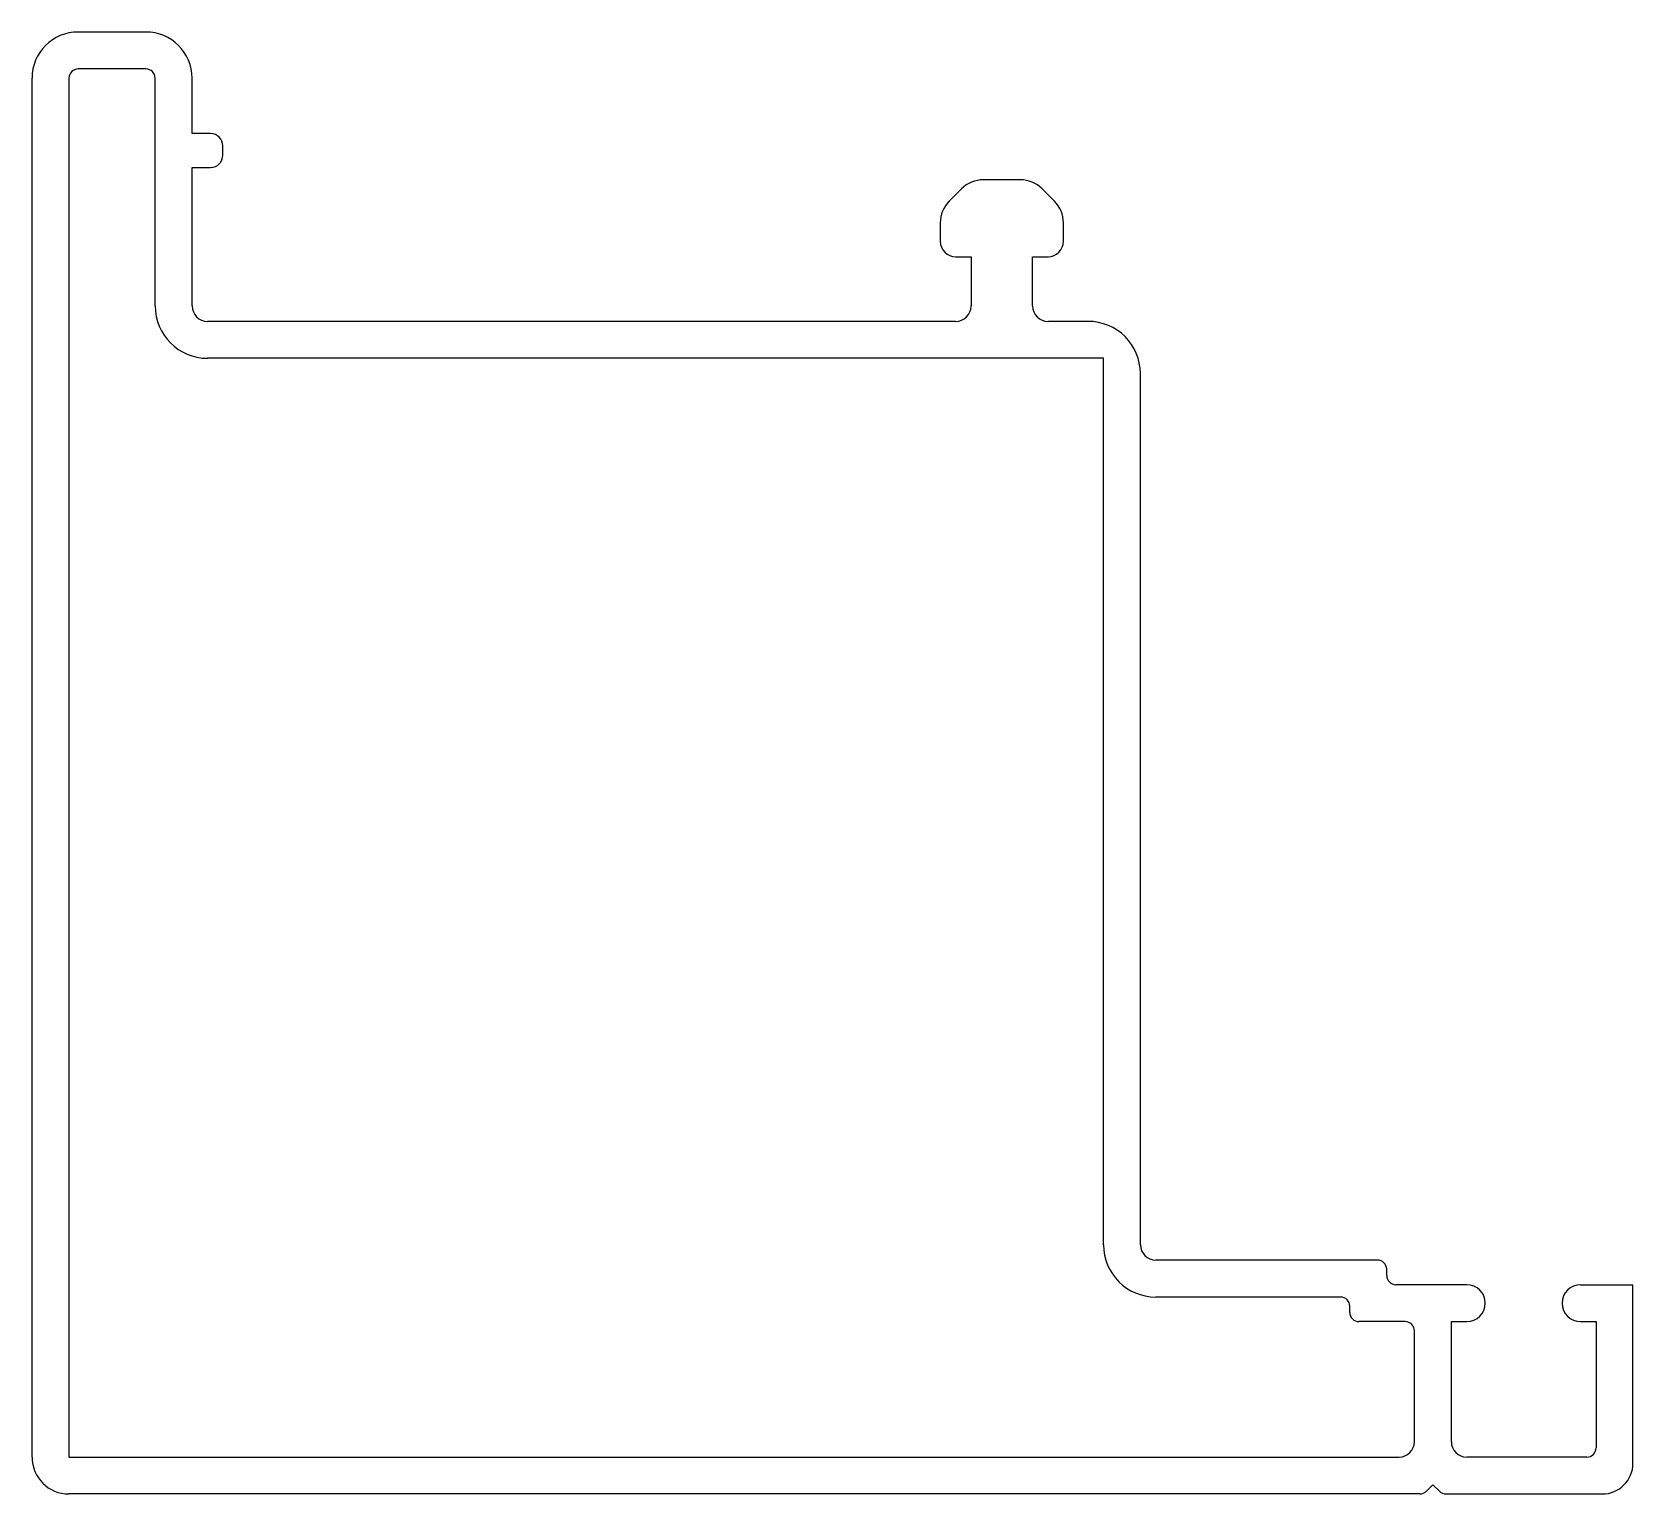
# Model space of a CAD drawing. Extents: x 3202.2 to 3254.2, y 692.9 to 740.4.
import ezdxf

# ---------------------------------------------------------------- set-up
doc = ezdxf.new("R2010")
doc.units = 0
doc.layers.get('0').update_dxf_attribs({"linetype": 'CONTINUOUS'})

msp = doc.modelspace()

# ---------------------------------------------------------------- linework, layer by layer
for p, q in [((3205.935, 740.402), (3203.735, 740.402)), ((3205.935, 739.202), (3203.735, 739.202)), ((3202.235, 694.102), (3202.235, 738.902)), ((3203.435, 738.902), (3203.435, 694.102)), ((3206.235, 731.502), (3206.235, 738.902)), ((3207.435, 737.102), (3207.435, 738.902)), ((3208.035, 737.102), (3207.435, 737.102)), ((3208.435, 736.402), (3208.435, 736.702)), ((3207.435, 731.502), (3207.435, 736.002)), ((3207.435, 736.002), (3208.035, 736.002)), ((3232.428, 735.309), (3232.028, 734.909)), ((3234.335, 735.602), (3233.135, 735.602)), ((3235.442, 734.909), (3235.042, 735.309)), ((3231.735, 734.202), (3231.735, 733.602)), ((3235.735, 733.602), (3235.735, 734.202)), ((3232.235, 733.102), (3232.735, 733.102)), ((3232.735, 733.102), (3232.735, 731.502)), ((3234.735, 731.502), (3234.735, 733.102)), ((3234.735, 733.102), (3235.235, 733.102)), ((3232.235, 731.002), (3207.935, 731.002)), ((3236.535, 731.002), (3235.235, 731.002)), ((3237.035, 729.802), (3207.935, 729.802)), ((3237.035, 701.002), (3237.035, 729.802)), ((3238.235, 701.002), (3238.235, 729.302)), ((3245.935, 700.502), (3238.735, 700.502)), ((3246.235, 700.002), (3246.235, 700.202)), ((3248.835, 699.702), (3246.535, 699.702)), ((3252.535, 699.702), (3254.235, 699.702)), ((3254.235, 693.902), (3254.235, 699.702)), ((3244.735, 699.302), (3238.735, 699.302)), ((3245.035, 698.802), (3245.035, 699.002)), ((3246.835, 698.502), (3245.335, 698.502)), ((3248.335, 694.602), (3248.335, 698.502)), ((3248.335, 698.502), (3248.835, 698.502)), ((3252.535, 698.502), (3253.035, 698.502)), ((3253.035, 698.502), (3253.035, 694.402)), ((3247.135, 694.602), (3247.135, 698.202)), ((3203.435, 694.102), (3246.635, 694.102)), ((3252.735, 694.102), (3248.835, 694.102)), ((3247.523, 692.99), (3247.735, 693.202)), ((3247.735, 693.202), (3247.947, 692.99)), ((3247.31, 692.902), (3203.435, 692.902)), ((3248.159, 692.902), (3253.235, 692.902))]:
    msp.add_line(p, q)
for centre, radius, start, end in [((3203.735, 738.902), 1.5, 90, 180), ((3205.935, 738.902), 1.5, 360, 90), ((3203.735, 738.902), 0.3, 90, 180), ((3205.935, 738.902), 0.3, 0, 90), ((3208.035, 736.702), 0.4, 360, 90), ((3208.035, 736.402), 0.4, 270, 0), ((3233.135, 734.602), 1, 90, 135), ((3234.335, 734.602), 1, 45, 90), ((3232.735, 734.202), 1, 135, 180), ((3234.735, 734.202), 1, 360, 45), ((3232.235, 733.602), 0.5, 180, 270), ((3235.235, 733.602), 0.5, 270, 0), ((3207.935, 731.502), 1.7, 180, 270), ((3207.935, 731.502), 0.5, 180, 270), ((3232.235, 731.502), 0.5, 270, 0), ((3235.235, 731.502), 0.5, 180, 270), ((3236.535, 729.302), 1.7, 0, 90), ((3238.735, 701.002), 1.7, 180, 270), ((3238.735, 701.002), 0.5, 180, 270), ((3245.935, 700.202), 0.3, 0, 90), ((3246.535, 700.002), 0.3, 180, 270), ((3248.835, 699.102), 0.6, 270, 90), ((3252.535, 699.102), 0.6, 90, 270), ((3244.735, 699.002), 0.3, 0, 90), ((3245.335, 698.802), 0.3, 180, 270), ((3246.835, 698.202), 0.3, 0, 90), ((3246.635, 694.602), 0.5, 270, 0), ((3248.835, 694.602), 0.5, 180, 270), ((3252.735, 694.402), 0.3, 270, 0), ((3203.435, 694.102), 1.2, 180, 270), ((3253.235, 693.902), 1, 270, 0), ((3247.31, 693.202), 0.3, 270, 315), ((3248.159, 693.202), 0.3, 225, 270)]:
    msp.add_arc(centre, radius, start, end)

doc.saveas('drawing.dxf')
